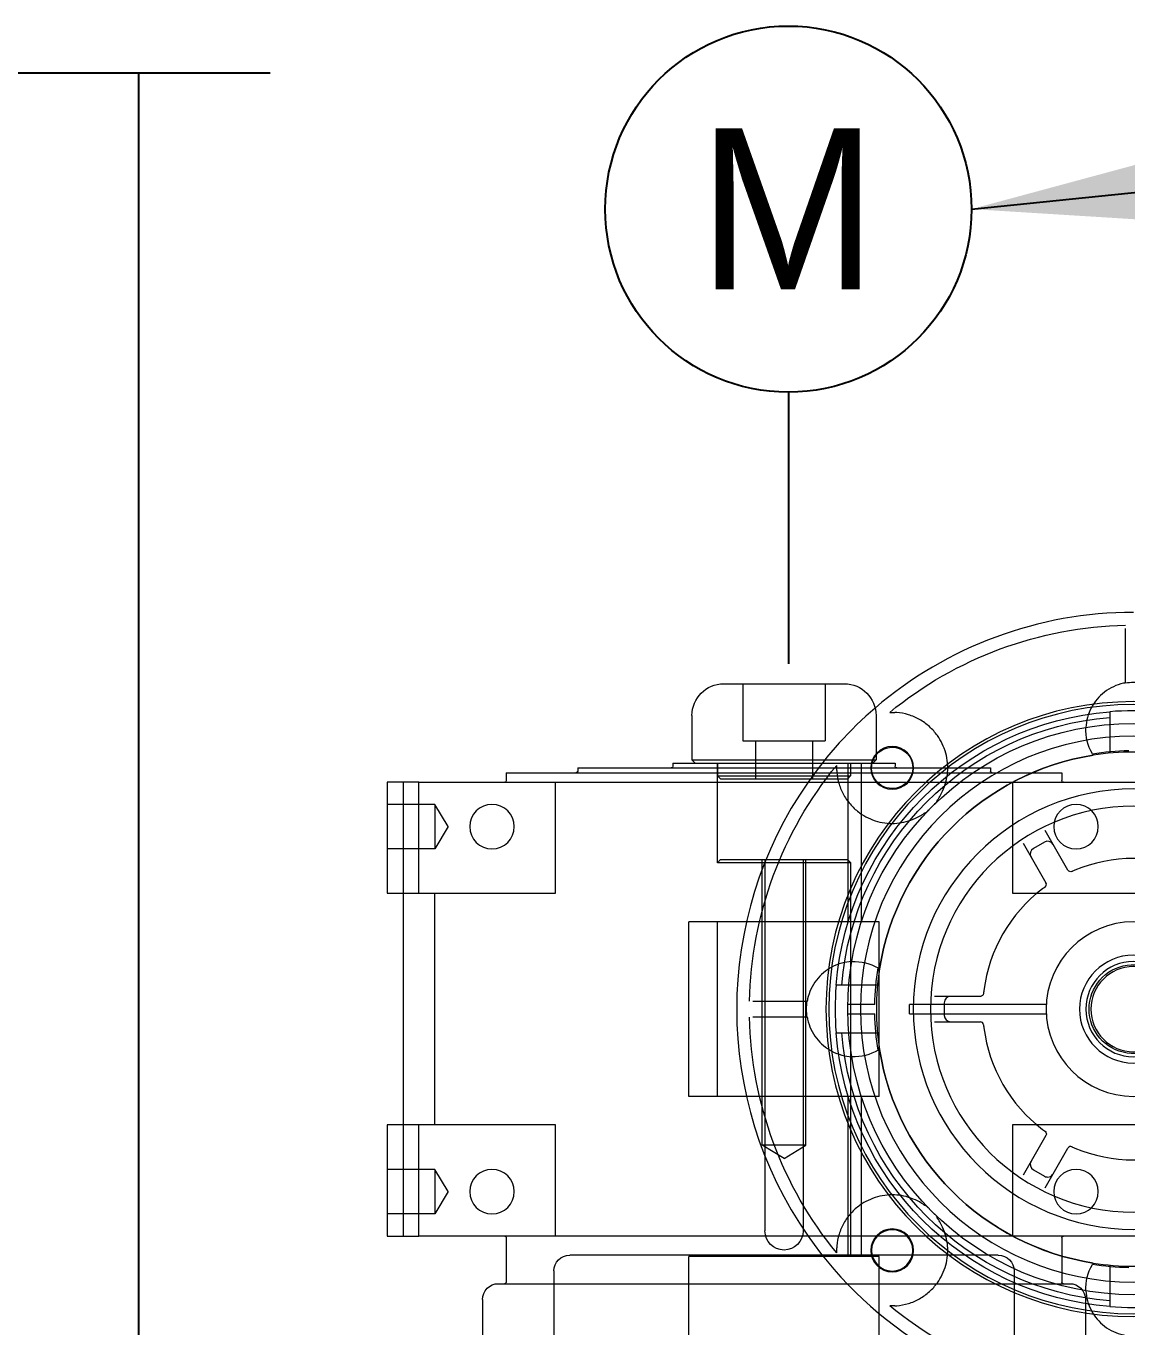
# Model space of a CAD drawing. Header units: millimetres. Extents: x -6314 to 11113, y -129 to 3675.
# Drawn here: x 7616.3 to 7692.6, y 1775.2 to 1865.3 of the extents above; entities that cross this region are included whole.
import ezdxf

# ---------------------------------------------------------------- set-up
doc = ezdxf.new("R2010")
doc.units = ezdxf.units.MM
doc.layers.add('Equipment', color=123, linetype='Continuous')
doc.dimstyles.new('ISO-25', dxfattribs={"dimtxt": 2.5, "dimasz": 2.5, "dimexe": 1.25, "dimexo": 0.625, "dimtad": 1, "dimtxsty": 'Standard', "dimcen": 2.5, "dimadec": 0, "dimazin": 0, "dimtfac": 1, "dimtmove": 0, "dimatfit": 3, "dimfxl": 1, "dimarcsym": 0})

# ---------------------------------------------------------------- blocks, each defined once
blk = doc.blocks.new('A$C22f65225')
at = {"layer": 'Equipment', "linetype": 'Continuous', "lineweight": 0, "extrusion": (0, 1, 0)}
for p, q in [((21.52, 339.628), (21.52, 343.065)), ((-3.8, 339.57), (-3.252, 339.57)), ((-3.252, 339.57), (3.8, 339.57)), ((-2.6, 339.57), (-2.6, 335.97)), ((2.6, 339.57), (2.6, 335.97)), ((-5.8, 337.57), (-5.8, 334.77)), ((5.8, 337.57), (5.8, 334.77)), ((20.52, 337.81), (20.52, 335.2)), ((-2.6, 335.97), (-2.225, 335.97)), ((-2.225, 335.97), (2.6, 335.97)), ((-1.8, 335.97), (-1.8, 333.57)), ((1.8, 335.97), (1.8, 333.57)), ((-13, 334.27), (13, 334.27)), ((-13, 334.27), (-13, 334.07)), ((-7, 334.57), (7, 334.57)), ((-7, 334.57), (-7, 334.37)), ((-5.8, 334.77), (-4.963, 334.77)), ((-5.6, 334.57), (-5.8, 334.77)), ((-4.963, 334.77), (5.8, 334.77)), ((-4.2, 328.29), (-4.2, 334.57)), ((-4.19, 334.57), (-4.19, 333.77)), ((4.025, 334.57), (4.025, 328.29)), ((4.19, 334.57), (4.19, 333.77)), ((4.86, 334.57), (4.86, 324.57)), ((5.6, 334.57), (5.8, 334.77)), ((7, 334.57), (7, 334.37)), ((13, 334.27), (13, 334.07)), ((-17.5, 333.97), (17.5, 333.97)), ((-17.5, 333.97), (-17.5, 333.47)), ((-4.19, 333.77), (-3.586, 333.77)), ((-3.99, 333.57), (-4.19, 333.77)), ((-3.414, 333.57), (-3.99, 333.57)), ((-3.586, 333.77), (4.19, 333.77)), ((3.99, 333.57), (-3.414, 333.57)), ((3.99, 333.57), (4.19, 333.77)), ((17.5, 333.97), (17.5, 333.47)), ((-23, 333.37), (-25, 333.37)), ((-25, 333.37), (-25, 326.37)), ((-24, 333.37), (-24, 326.37)), ((-23, 333.37), (-14.4, 333.37)), ((-23, 326.37), (-23, 333.37)), ((-14.4, 333.37), (14.4, 333.37)), ((-14.4, 326.37), (-14.4, 333.37)), ((14.4, 333.37), (34.6, 333.37)), ((14.4, 333.37), (14.4, 326.37)), ((-22, 331.97), (-25, 331.97)), ((-22, 331.97), (-22, 330.57)), ((-21.159, 330.57), (-22, 331.97)), ((9.62, 332.177), (9.646, 332.151)), ((8.939, 331.444), (8.913, 331.47)), ((-22, 330.57), (-22, 329.17)), ((-21.159, 330.57), (-22, 329.17)), ((16.952, 329.448), (16.447, 330.323)), ((15.061, 329.523), (15.566, 328.648)), ((16.405, 329.595), (15.712, 329.195)), ((17.889, 327.826), (16.952, 329.448)), ((-22, 329.17), (-25, 329.17)), ((15.566, 328.648), (16.503, 327.026)), ((-4, 328.49), (-4.2, 328.29)), ((4.025, 328.29), (-4.2, 328.29)), ((-4, 328.49), (4, 328.49)), ((-1.383, 310.49), (-1.383, 328.49)), ((-1.2, 328.49), (-1.2, 305.09)), ((1.2, 328.49), (1.2, 305.09)), ((1.383, 310.49), (1.383, 328.49)), ((4, 328.49), (4.2, 328.29)), ((4.025, 328.29), (4.025, 324.57)), ((4.2, 328.29), (4.025, 328.29)), ((4.2, 303.49), (4.2, 328.29)), ((-25, 326.37), (-23, 326.37)), ((-24, 326.37), (-24, 311.77)), ((-23, 326.37), (-14.4, 326.37)), ((-22, 311.77), (-22, 326.37)), ((14.4, 326.37), (34.6, 326.37)), ((6, 324.57), (-6, 324.57)), ((-6, 313.57), (-6, 324.57)), ((-4.2, 313.57), (-4.2, 324.57)), ((6, 313.57), (6, 324.57)), ((5.89, 320.57), (3.28, 320.57)), ((-1.975, 319.57), (1.462, 319.57)), ((10.498, 319.87), (9.488, 319.87)), ((12.372, 319.87), (10.498, 319.87)), ((5.49, 319.37), (4.023, 319.37)), ((4.023, 318.77), (5.49, 318.77)), ((5.723, 319.37), (5.69, 319.37)), ((5.69, 318.77), (5.723, 318.77)), ((16.528, 319.37), (7.908, 319.37)), ((7.908, 318.77), (16.528, 318.77)), ((10.098, 319.47), (10.098, 318.67)), ((1.462, 318.57), (-1.975, 318.57)), ((9.488, 318.27), (10.498, 318.27)), ((10.498, 318.27), (12.372, 318.27)), ((3.28, 317.57), (5.89, 317.57)), ((6, 313.57), (-6, 313.57)), ((4.025, 313.57), (4.025, 303.57)), ((4.86, 313.57), (4.86, 303.57)), ((-23, 311.77), (-25, 311.77)), ((-25, 311.77), (-25, 304.77)), ((-24, 311.77), (-24, 304.77)), ((-14.4, 311.77), (-23, 311.77)), ((-23, 304.77), (-23, 311.77)), ((-14.4, 304.77), (-14.4, 311.77)), ((34.6, 311.77), (14.4, 311.77)), ((14.4, 311.77), (14.4, 304.77)), ((1.383, 310.49), (-1.383, 310.49)), ((0, 309.659), (-1.383, 310.49)), ((0, 309.659), (1.383, 310.49)), ((16.503, 311.114), (15.566, 309.491)), ((16.952, 308.691), (17.889, 310.314)), ((-22, 308.97), (-25, 308.97)), ((-22, 308.97), (-22, 307.57)), ((-21.159, 307.57), (-22, 308.97)), ((15.566, 309.491), (15.061, 308.617)), ((15.712, 308.945), (16.405, 308.545)), ((16.447, 307.817), (16.952, 308.691)), ((-22, 307.57), (-22, 306.17)), ((-21.159, 307.57), (-22, 306.17)), ((8.913, 306.67), (8.939, 306.695)), ((-22, 306.17), (-25, 306.17)), ((9.646, 305.988), (9.62, 305.963)), ((-25, 304.77), (-23, 304.77)), ((-14.4, 304.77), (-23, 304.77)), ((14.4, 304.77), (-14.4, 304.77)), ((34.6, 304.77), (14.4, 304.77)), ((-17.5, 304.67), (-17.5, 301.87)), ((17.5, 304.67), (17.5, 301.87)), ((13.5, 303.57), (-13.5, 303.57)), ((6, 303.49), (-6, 303.49)), ((-6, 282.27), (-6, 303.49)), ((-4.2, 303.49), (-4.2, 303.57)), ((6, 282.27), (6, 303.49)), ((-14.5, 302.57), (-14.5, 285.57)), ((14.5, 302.57), (14.5, 285.57)), ((20.52, 302.939), (20.52, 300.33)), ((-18, 301.77), (18, 301.77)), ((-19, 300.77), (-19, 288.17)), ((19, 300.77), (19, 288.17))]:
    blk.add_line(p, q, dxfattribs=at)
at = {"layer": 'Equipment', "linetype": 'Continuous', "lineweight": 0, "extrusion": (0, 0, -1)}
for centre, radius in [((-22.02, 319.07), 19.376), ((-22.02, 319.07), 19.2), ((-22.02, 319.07), 17.2), ((-6.817, 334.273), 1.35), ((-22.02, 319.07), 13.876), ((18.4, 330.57), 1.4), ((-22.02, 319.07), 12.794), ((-18.4, 330.57), 1.4), ((-22.02, 319.07), 5.5), ((-22.02, 319.07), 3.4), ((-22.02, 319.07), 3), ((-22.02, 319.07), 2.685), ((18.4, 307.57), 1.4), ((-18.4, 307.57), 1.4), ((-6.817, 303.867), 1.35), ((-6.817, 303.867), 1.3)]:
    blk.add_circle(centre, radius, dxfattribs=at)
at = {"layer": 'Equipment', "linetype": 'Continuous', "lineweight": 0}
blk.add_circle((22.02, 319.07), 18, dxfattribs=at)
for centre, radius, start, end in [((22.02, 319.07), 25, 90, 130.62378), ((22.02, 319.07), 25, 130.62378, 145.11019), ((22.02, 319.07), 18.8, 85.42366, 94.57634), ((22.02, 319.07), 16.2, 99.01245, 170.98755), ((22.02, 319.07), 16.2, 80.98755, 99.01245), ((22.02, 319.07), 25, 145.11019, 214.88981), ((16.605, 329.248), 0.4, 30, 120), ((15.912, 328.848), 0.4, 120, 210), ((22.02, 319.07), 9.5, 67.10634, 112.89366), ((16.33, 326.926), 0.2, 305.91729, 30), ((22.02, 319.07), 9.5, 127.10634, 172.89366), ((22.02, 319.07), 16.2, 170.98755, 189.01245), ((22.02, 319.07), 18.8, 175.42366, 184.57634), ((10.498, 319.47), 0.4, 90, 180), ((10.498, 318.67), 0.4, 180, 270), ((12.372, 318.07), 0.2, 5.91729, 90), ((22.02, 319.07), 9.5, 187.10634, 232.89366), ((22.02, 319.07), 16.2, 189.01245, 260.98755), ((18.062, 310.214), 0.2, 65.91729, 150), ((22.02, 319.07), 9.5, 247.10634, 292.89366), ((15.912, 309.291), 0.4, 150, 240), ((16.605, 308.891), 0.4, 240, 330), ((22.02, 319.07), 25, 214.88981, 263.06172), ((22.02, 319.07), 16.2, 260.98755, 279.01245), ((22.02, 319.07), 18.8, 265.42366, 274.57634)]:
    blk.add_arc(centre, radius, start, end, dxfattribs=at)
at = {"layer": 'Equipment', "linetype": 'Continuous', "lineweight": 0, "extrusion": (0, 0, -1)}
for centre, radius, start, end in [((-22.02, 319.07), 24.2, 50.59641, 88.81612), ((3.8, 337.57), 2, 0, 90), ((-3.8, 337.57), 2, 90, 180), ((-22.02, 336.67), 3, 80.40593, 99.59407), ((-22.02, 319.07), 18.8, 4.57634, 85.42366), ((-22.02, 319.07), 18.447, 4.66401, 85.33599), ((-22.02, 319.07), 18.447, 4.66418, 85.33582), ((-22.02, 336.67), 3, 329.82034, 2.84425), ((-6.817, 334.273), 1.3, 270, 38.5132), ((-6.817, 334.273), 1.3, 38.5132, 180.12322), ((-22.02, 319.07), 16.199, 9.01139, 80.98861), ((-22.02, 319.07), 16.299, 80.84495, 88.94538), ((7.1, 334.37), 0.1, 180, 270), ((-22.02, 319.07), 24.2, 1.18388, 39.40359), ((-6.817, 334.273), 1.3, 180.12322, 270), ((-7.1, 334.37), 0.1, 270, 0), ((17.6, 333.47), 0.1, 180, 270), ((13.1, 334.07), 0.1, 180, 270), ((-13.1, 334.07), 0.1, 270, 0), ((-17.6, 333.47), 0.1, 270, 0), ((-18.062, 327.926), 0.2, 245.91729, 330), ((-4.42, 319.07), 3, 87.15575, 120.17966), ((-22.02, 319.07), 2.8, 196.60155, 163.39845), ((-22.02, 319.07), 16.299, 1.05462, 9.15505), ((-4.42, 319.07), 3, 350.40593, 9.59407), ((-12.372, 320.07), 0.2, 185.91729, 270), ((-22.02, 319.07), 16.299, 350.84495, 358.94538), ((-22.02, 319.07), 14.115, 358.78219, 1.21781), ((-22.02, 319.07), 24.2, 320.59641, 358.81612), ((-22.02, 319.07), 18.8, 274.57634, 355.42366), ((-22.02, 319.07), 18.447, 274.66401, 355.33599), ((-22.02, 319.07), 18.447, 274.66418, 355.33582), ((-4.42, 319.07), 3, 239.82034, 272.84425), ((-22.02, 319.07), 16.199, 279.01139, 350.98861), ((-16.33, 311.214), 0.2, 125.91729, 210), ((17.6, 304.67), 0.1, 90, 180), ((0, 305.09), 1.2, 180, 0), ((-17.6, 304.67), 0.1, 0, 90), ((13.5, 302.57), 1, 0, 90), ((-13.5, 302.57), 1, 90, 180), ((-22.02, 301.47), 3, 357.15575, 30.17966), ((-22.02, 319.07), 16.299, 271.05462, 279.15505), ((18, 300.77), 1, 0, 90), ((17.6, 301.87), 0.1, 180, 270), ((-17.6, 301.87), 0.1, 270, 0), ((-18, 300.77), 1, 90, 180), ((-22.02, 319.07), 24.2, 271.18388, 309.40359)]:
    blk.add_arc(centre, radius, start, end, dxfattribs=at)
for centre, start_param, end_param in [((5.49, 319.37), 0.017452, 1.570799), ((5.49, 318.77), -1.570801, -0.017454)]:
    blk.add_ellipse(centre, major_axis=(0.2, 0), ratio=0, start_param=start_param, end_param=end_param, dxfattribs=at)
at = {"layer": 'Equipment', "linetype": 'Continuous', "lineweight": 0}
for points, knots in [([(21.52, 339.628), (21.473, 339.62), (21.426, 339.611), (21.38, 339.601), (21.166, 339.554), (20.955, 339.483), (20.754, 339.39), (20.554, 339.296), (20.363, 339.181), (20.19, 339.047), (20.017, 338.914), (19.86, 338.763), (19.725, 338.602), (19.59, 338.441), (19.468, 338.261), (19.366, 338.068), (19.264, 337.874), (19.182, 337.667), (19.124, 337.453), (19.068, 337.246), (19.034, 337.032), (19.024, 336.819)], [27.664492, 27.664492, 27.664492, 27.664492, 28.35145, 28.35145, 28.35145, 31.501612, 31.501612, 31.501612, 34.651773, 34.651773, 34.651773, 37.801934, 37.801934, 37.801934, 40.952095, 40.952095, 40.952095, 44.102256, 44.102256, 44.102256, 47.167415, 47.167415, 47.167415, 47.167415]), ([(6.658, 337.769), (6.658, 337.769), (6.659, 337.769), (6.663, 337.769), (6.666, 337.769), (6.677, 337.77), (6.688, 337.77), (6.723, 337.771), (6.753, 337.772), (6.837, 337.773), (6.894, 337.772), (6.96, 337.77), (6.968, 337.769), (6.975, 337.769)], [-0.729366, -0.729366, -0.729366, -0.729366, -0.7165255, -0.7165255, -0.7032328, -0.7032328, -0.6740569, -0.6740569, -0.6227864, -0.6227864, -0.5512886, -0.5512886, -0.5419407, -0.5419407, -0.5419407, -0.5419407]), ([(9.62, 332.177), (9.763, 332.369), (9.89, 332.58), (10.169, 333.183), (10.274, 333.596), (10.338, 334.377), (10.302, 334.803), (10.079, 335.61), (9.89, 335.993), (9.52, 336.51), (9.352, 336.699), (8.975, 337.04), (8.766, 337.191), (8.319, 337.445), (8.081, 337.547), (7.594, 337.695), (7.346, 337.741), (7.061, 337.764), (7.018, 337.767), (6.975, 337.769)], [2.595985, 2.595985, 2.595985, 2.595985, 2.939378, 2.939378, 3.527253, 3.527253, 4.115129, 4.115129, 4.703004, 4.703004, 5.068789, 5.068789, 5.434574, 5.434574, 5.800359, 5.800359, 6.166143, 6.166143, 6.229762, 6.229762, 6.229762, 6.229762]), ([(3.321, 334.114), (3.32, 334.143), (3.319, 334.171), (3.317, 334.246), (3.317, 334.29), (3.318, 334.351), (3.319, 334.374), (3.32, 334.405), (3.32, 334.416), (3.321, 334.428), (3.321, 334.432), (3.321, 334.432)], [-0.1856298, -0.1856298, -0.1856298, -0.1856298, -0.1510874, -0.1510874, -0.0917336, -0.0917336, -0.0514774, -0.0514774, -0.0236834, -0.0236834, 0, 0, 0, 0]), ([(3.321, 334.114), (3.323, 334.072), (3.325, 334.029), (3.349, 333.744), (3.395, 333.495), (3.543, 333.009), (3.645, 332.771), (3.898, 332.324), (4.05, 332.114), (4.391, 331.737), (4.58, 331.57), (4.778, 331.428), (5.097, 331.2), (5.48, 331.011), (6.287, 330.788), (6.712, 330.752), (7.494, 330.816), (7.907, 330.92), (8.51, 331.199), (8.721, 331.327), (8.913, 331.47)], [9.028803, 9.028803, 9.028803, 9.028803, 9.092422, 9.092422, 9.458206, 9.458206, 9.823991, 9.823991, 10.189776, 10.189776, 10.555561, 10.555561, 10.555561, 11.143436, 11.143436, 11.731312, 11.731312, 12.319187, 12.319187, 12.66258, 12.66258, 12.66258, 12.66258]), ([(18.324, 327.822), (18.27, 327.799), (18.217, 327.775), (18.183, 327.76), (18.158, 327.749), (18.143, 327.743), (18.143, 327.743)], [-0.1567932, -0.1567932, -0.1567932, -0.1567932, -0.0671971, -0.0671971, -0.0671971, 0, 0, 0, 0]), ([(16.447, 326.764), (16.447, 326.764), (16.424, 326.747), (16.387, 326.72), (16.359, 326.699), (16.324, 326.673), (16.289, 326.646)], [-0.1567932, -0.1567932, -0.1567932, -0.1567932, -0.0671971, -0.0671971, -0.0671971, 0, 0, 0, 0]), ([(4.271, 322.066), (4.058, 322.056), (3.844, 322.022), (3.636, 321.966), (3.423, 321.908), (3.216, 321.826), (3.022, 321.724), (2.828, 321.622), (2.649, 321.5), (2.488, 321.365), (2.327, 321.23), (2.176, 321.073), (2.043, 320.9), (1.909, 320.726), (1.793, 320.536), (1.7, 320.336), (1.607, 320.135), (1.536, 319.924), (1.489, 319.71), (1.479, 319.663), (1.47, 319.617), (1.462, 319.57)], [3.235164, 3.235164, 3.235164, 3.235164, 6.300323, 6.300323, 6.300323, 9.450484, 9.450484, 9.450484, 12.600645, 12.600645, 12.600645, 15.750806, 15.750806, 15.750806, 18.900967, 18.900967, 18.900967, 22.051128, 22.051128, 22.051128, 22.738087, 22.738087, 22.738087, 22.738087]), ([(12.593, 320.245), (12.588, 320.202), (12.582, 320.158), (12.579, 320.123), (12.573, 320.078), (12.571, 320.049), (12.571, 320.049)], [-0.1565943, -0.1565943, -0.1565943, -0.1565943, -0.0894824, -0.0894824, -0.0894824, 0, 0, 0, 0]), ([(1.462, 318.57), (1.47, 318.523), (1.479, 318.476), (1.489, 318.43), (1.536, 318.216), (1.607, 318.005), (1.7, 317.804), (1.793, 317.604), (1.909, 317.413), (2.043, 317.24), (2.176, 317.067), (2.327, 316.91), (2.488, 316.775), (2.649, 316.64), (2.828, 316.517), (3.022, 316.415), (3.216, 316.313), (3.423, 316.232), (3.636, 316.174), (3.844, 316.118), (4.058, 316.084), (4.271, 316.074)], [27.664492, 27.664492, 27.664492, 27.664492, 28.35145, 28.35145, 28.35145, 31.501612, 31.501612, 31.501612, 34.651773, 34.651773, 34.651773, 37.801934, 37.801934, 37.801934, 40.952095, 40.952095, 40.952095, 44.102256, 44.102256, 44.102256, 47.167415, 47.167415, 47.167415, 47.167415]), ([(12.571, 318.09), (12.571, 318.09), (12.573, 318.062), (12.579, 318.016), (12.582, 317.982), (12.588, 317.938), (12.593, 317.895)], [-0.1565943, -0.1565943, -0.1565943, -0.1565943, -0.0671118, -0.0671118, -0.0671118, 0, 0, 0, 0]), ([(16.289, 311.493), (16.335, 311.458), (16.382, 311.423), (16.412, 311.402), (16.435, 311.385), (16.447, 311.376), (16.447, 311.376)], [-0.1567932, -0.1567932, -0.1567932, -0.1567932, -0.0671971, -0.0671971, -0.0671971, 0, 0, 0, 0]), ([(18.143, 310.397), (18.143, 310.397), (18.158, 310.39), (18.183, 310.379), (18.217, 310.364), (18.27, 310.341), (18.324, 310.318)], [-0.1567932, -0.1567932, -0.1567932, -0.1567932, -0.0895961, -0.0895961, -0.0895961, 0, 0, 0, 0]), ([(8.913, 306.67), (8.721, 306.813), (8.51, 306.94), (7.907, 307.219), (7.494, 307.323), (6.712, 307.387), (6.287, 307.352), (5.48, 307.128), (5.097, 306.94), (4.58, 306.57), (4.391, 306.402), (4.05, 306.025), (3.898, 305.816), (3.645, 305.368), (3.543, 305.13), (3.395, 304.644), (3.349, 304.396), (3.325, 304.111), (3.323, 304.068), (3.321, 304.025)], [2.595985, 2.595985, 2.595985, 2.595985, 2.939378, 2.939378, 3.527253, 3.527253, 4.115129, 4.115129, 4.703004, 4.703004, 5.068789, 5.068789, 5.434574, 5.434574, 5.800359, 5.800359, 6.166143, 6.166143, 6.229762, 6.229762, 6.229762, 6.229762]), ([(6.975, 300.371), (7.018, 300.373), (7.061, 300.375), (7.346, 300.399), (7.594, 300.445), (8.081, 300.593), (8.319, 300.695), (8.766, 300.948), (8.975, 301.1), (9.352, 301.441), (9.52, 301.63), (9.662, 301.828), (9.89, 302.147), (10.079, 302.529), (10.302, 303.337), (10.338, 303.762), (10.274, 304.544), (10.169, 304.957), (9.89, 305.56), (9.763, 305.77), (9.62, 305.963)], [9.028803, 9.028803, 9.028803, 9.028803, 9.092422, 9.092422, 9.458206, 9.458206, 9.823991, 9.823991, 10.189776, 10.189776, 10.555561, 10.555561, 10.555561, 11.143436, 11.143436, 11.731312, 11.731312, 12.319187, 12.319187, 12.66258, 12.66258, 12.66258, 12.66258]), ([(3.321, 303.708), (3.321, 303.708), (3.321, 303.709), (3.321, 303.713), (3.32, 303.716), (3.32, 303.727), (3.32, 303.738), (3.318, 303.773), (3.318, 303.803), (3.317, 303.886), (3.318, 303.944), (3.32, 304.01), (3.32, 304.018), (3.321, 304.025)], [-0.729366, -0.729366, -0.729366, -0.729366, -0.7165255, -0.7165255, -0.7032328, -0.7032328, -0.6740569, -0.6740569, -0.6227864, -0.6227864, -0.5512886, -0.5512886, -0.5419407, -0.5419407, -0.5419407, -0.5419407]), ([(19.024, 301.321), (19.034, 301.108), (19.068, 300.894), (19.124, 300.686), (19.182, 300.473), (19.264, 300.266), (19.366, 300.072), (19.468, 299.878), (19.59, 299.698), (19.725, 299.538), (19.86, 299.377), (20.017, 299.226), (20.19, 299.093), (20.363, 298.959), (20.554, 298.843), (20.754, 298.75), (20.955, 298.657), (21.166, 298.586), (21.38, 298.539), (21.426, 298.529), (21.473, 298.52), (21.52, 298.512)], [3.235164, 3.235164, 3.235164, 3.235164, 6.300323, 6.300323, 6.300323, 9.450484, 9.450484, 9.450484, 12.600645, 12.600645, 12.600645, 15.750806, 15.750806, 15.750806, 18.900967, 18.900967, 18.900967, 22.051128, 22.051128, 22.051128, 22.738087, 22.738087, 22.738087, 22.738087]), ([(6.975, 300.371), (6.947, 300.369), (6.918, 300.368), (6.843, 300.367), (6.8, 300.367), (6.739, 300.368), (6.716, 300.368), (6.685, 300.37), (6.674, 300.37), (6.661, 300.371), (6.658, 300.371), (6.658, 300.371)], [-0.1856298, -0.1856298, -0.1856298, -0.1856298, -0.1510874, -0.1510874, -0.0917336, -0.0917336, -0.0514774, -0.0514774, -0.0236834, -0.0236834, 0, 0, 0, 0])]:
    blk.add_open_spline(points, degree=3, knots=knots, dxfattribs=at)
for points in [[(19.427, 335.162), (19.445, 335.131), (19.464, 335.099), (19.483, 335.069)], [(6.021, 321.607), (5.991, 321.626), (5.959, 321.645), (5.928, 321.663)], [(5.928, 316.477), (5.959, 316.495), (5.991, 316.514), (6.021, 316.533)], [(19.483, 303.071), (19.464, 303.041), (19.445, 303.009), (19.427, 302.978)]]:
    blk.add_open_spline(points, degree=3, dxfattribs=at)
for points, weights in [([(9.646, 332.151), (9.292, 331.798), (8.939, 331.444)], [1.01369338389, 1.01408439389, 1.01369338389]), ([(8.939, 306.695), (9.292, 306.342), (9.646, 305.988)], [1.01369338388, 1.01408439388, 1.01369338388])]:
    blk.add_rational_spline(points, weights, degree=2, dxfattribs=at)

msp = doc.modelspace()

# ---------------------------------------------------------------- linework, layer by layer
at = {"linetype": 'Continuous', "lineweight": -3}
msp.add_line((7633.196, 1862.072), (7614.95, 1862.072), dxfattribs=at)
msp.add_line((7669.118, 1839.967), (7669.118, 1821.133))
msp.add_lwpolyline([(7624.073, 1862.072), (7624.073, 1768.243), (7624.073, 1768.243)])
msp.add_circle((7669.118, 1852.658), 12.691)

# ---------------------------------------------------------------- block references
at = {"xscale": 1.1, "yscale": 1.1, "zscale": 1.1}
msp.add_blockref('A$C22f65225', (7668.817, 1446.226), dxfattribs=at)

# ---------------------------------------------------------------- texts
at = {"insert": (7662.852, 1858.266), "char_height": 11.166, "width": 777.1843, "attachment_point": 1}
msp.add_mtext('M', dxfattribs=at)

# ---------------------------------------------------------------- leaders
at = {"linetype": 'Continuous', "lineweight": -3}
msp.add_leader([(7681.81, 1852.658), (7787.413, 1863.345), (7881.125, 1863.345)], dimstyle='ISO-25', override={"dimscale": 10, "dimtad": 0}, dxfattribs=at)

doc.saveas('drawing.dxf')
